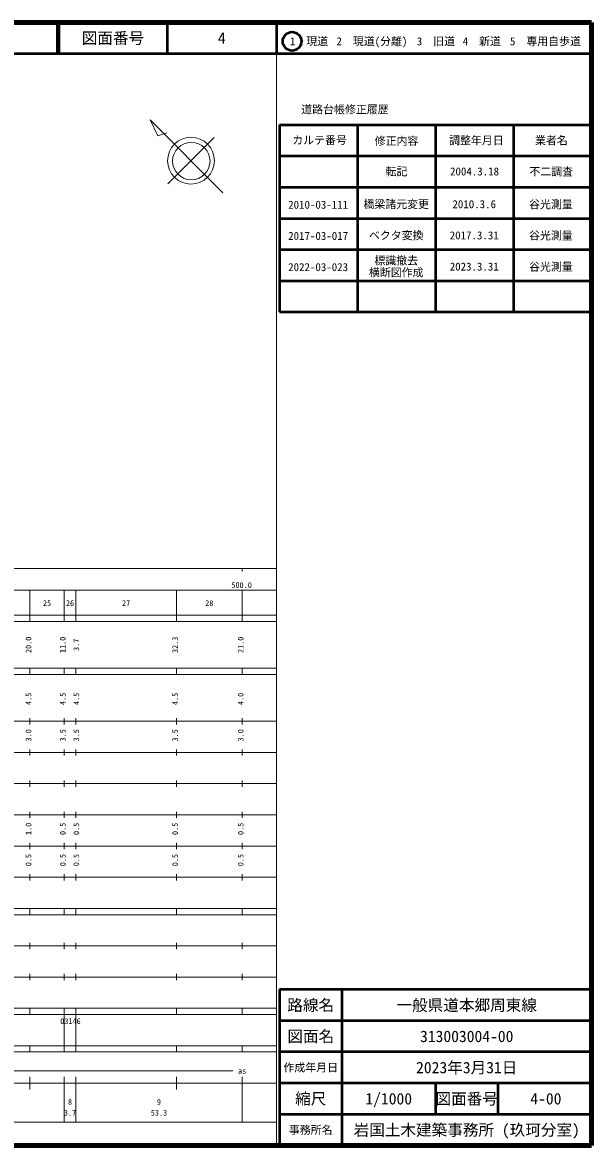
# Model space of a CAD drawing. Units: millimetres on the paper, enlarged 1000 times. Extents: x 40000 to 680000, y 20000 to 380000.
# Drawn here: x 497615 to 680000, y 20000 to 380000 of the extents above; entities that cross this region are included whole.
import ezdxf
from ezdxf.enums import TextEntityAlignment as Align

# ---------------------------------------------------------------- set-up
doc = ezdxf.new("R2010")
doc.units = ezdxf.units.MM
doc.header["$LTSCALE"] = 1000
for name, color, linetype, lineweight in [('M-BMK-SRVR', 3, 'Continuous', 13), ('M-TTL', 2, 'Continuous', 140), ('M-TTL-BAND', 7, 'Continuous', 13), ('M-TTL-FRAM', 2, 'Continuous', 50), ('M-TTL-LINE', 7, 'Continuous', 50)]:
    doc.layers.add(name, color=color, linetype=linetype, lineweight=lineweight)
doc.layers.add('M-TTL-TXT', color=7, linetype='Continuous')
doc.styles.add('ＭＳ ゴシック', font='')
doc.styles.get('ＭＳ ゴシック').set_extended_font_data('MS Gothic')

msp = doc.modelspace()

# ---------------------------------------------------------------- linework, layer by layer
at = {"layer": 'M-BMK-SRVR'}
for p, q in [((561847, 325397), (538492, 348752)), ((538492, 348752), (541013, 343677)), ((541013, 343677), (543862, 344621)), ((544170, 328225), (559019, 343075))]:
    msp.add_line(p, q, dxfattribs=at)
for centre, radius in [((551624, 335680), 7500), ((551730, 335562), 6000)]:
    msp.add_circle(centre, radius, dxfattribs=at)
at = {"layer": 'M-TTL'}
for p, q in [((680000, 380000), (40000, 380000)), ((680000, 20000), (680000, 380000)), ((40000, 20000), (680000, 20000))]:
    msp.add_line(p, q, dxfattribs=at)
at = {"layer": 'M-TTL-BAND'}
for p, q in [((579000, 20000), (579000, 370000)), ((40000, 205000), (579000, 205000)), ((568000, 205000), (568000, 204000)), ((68000, 198000), (579000, 198000)), ((500000, 188000), (500000, 198000)), ((511000, 188000), (511000, 198000)), ((514700, 188000), (514700, 198000)), ((547000, 188000), (547000, 198000)), ((568000, 188000), (568000, 198000)), ((40000, 190000), (579000, 190000)), ((40000, 188000), (579000, 188000)), ((40000, 173000), (579000, 173000)), ((500000, 171000), (500000, 173000)), ((511000, 171000), (511000, 173000)), ((514700, 171000), (514700, 173000)), ((547000, 171000), (547000, 173000)), ((568000, 171000), (568000, 173000)), ((40000, 171000), (579000, 171000)), ((40000, 156000), (579000, 156000)), ((500000, 155000), (500000, 157000)), ((511000, 155000), (511000, 157000)), ((514700, 155000), (514700, 157000)), ((547000, 155000), (547000, 157000)), ((568000, 155000), (568000, 157000)), ((46000, 146000), (579000, 146000)), ((500000, 145000), (500000, 147000)), ((511000, 145000), (511000, 147000)), ((514700, 145000), (514700, 147000)), ((547000, 145000), (547000, 147000)), ((568000, 145000), (568000, 147000)), ((500000, 135000), (500000, 137000)), ((511000, 135000), (511000, 137000)), ((514700, 135000), (514700, 137000)), ((547000, 135000), (547000, 137000)), ((568000, 135000), (568000, 137000)), ((52000, 136000), (579000, 136000)), ((46000, 126000), (579000, 126000)), ((500000, 125000), (500000, 127000)), ((511000, 125000), (511000, 127000)), ((514700, 125000), (514700, 127000)), ((547000, 125000), (547000, 127000)), ((568000, 125000), (568000, 127000)), ((52000, 116000), (579000, 116000)), ((500000, 115000), (500000, 117000)), ((511000, 115000), (511000, 117000)), ((514700, 115000), (514700, 117000)), ((547000, 115000), (547000, 117000)), ((568000, 115000), (568000, 117000)), ((46000, 106000), (579000, 106000)), ((500000, 105000), (500000, 107000)), ((511000, 105000), (511000, 107000)), ((514700, 105000), (514700, 107000)), ((547000, 105000), (547000, 107000)), ((568000, 105000), (568000, 107000)), ((40000, 96000), (579000, 96000)), ((40000, 94000), (579000, 94000)), ((500000, 94000), (500000, 96000)), ((511000, 94000), (511000, 96000)), ((514700, 94000), (514700, 96000)), ((547000, 94000), (547000, 96000)), ((568000, 94000), (568000, 96000)), ((49000, 84000), (579000, 84000)), ((500000, 83000), (500000, 85000)), ((511000, 83000), (511000, 85000)), ((514700, 83000), (514700, 85000)), ((547000, 83000), (547000, 85000)), ((568000, 83000), (568000, 85000)), ((40000, 74000), (579000, 74000)), ((500000, 73000), (500000, 75000)), ((511000, 73000), (511000, 75000)), ((514700, 73000), (514700, 75000)), ((547000, 73000), (547000, 75000)), ((568000, 73000), (568000, 75000)), ((40000, 64000), (579000, 64000)), ((40000, 62000), (579000, 62000)), ((500000, 62000), (500000, 64000)), ((511000, 62000), (511000, 64000)), ((511000, 52000), (511000, 62000)), ((514700, 62000), (514700, 64000)), ((514700, 52000), (514700, 62000)), ((547000, 62000), (547000, 64000)), ((568000, 62000), (568000, 64000)), ((40000, 52000), (579000, 52000)), ((500000, 50000), (500000, 52000)), ((511000, 50000), (511000, 52000)), ((514700, 50000), (514700, 52000)), ((547000, 50000), (547000, 52000)), ((568000, 50000), (568000, 52000)), ((40000, 50000), (579000, 50000)), ((71000, 44000), (565000, 44000)), ((40000, 40000), (579000, 40000)), ((500000, 38000), (500000, 42000)), ((511000, 27500), (511000, 42000)), ((514700, 27500), (514700, 42000)), ((547000, 38000), (547000, 42000)), ((568000, 27500), (568000, 42000)), ((68000, 27500), (579000, 27500))]:
    msp.add_line(p, q, dxfattribs=at)
at = {"layer": 'M-TTL-FRAM'}
for p, q in [((580000, 347197), (580000, 287197)), ((580000, 347197), (680000, 347197)), ((580000, 287197), (680000, 287197)), ((680000, 70000), (580000, 70000)), ((580000, 70000), (580000, 20000))]:
    msp.add_line(p, q, dxfattribs=at)
at = {"layer": 'M-TTL-LINE'}
for p, q in [((508747, 380000), (508747, 370000)), ((509247, 380000), (509247, 370000)), ((543997, 380000), (543997, 370000)), ((579000, 380000), (579000, 370000)), ((40000, 370000), (680000, 370000)), ((605000, 347197), (605000, 287197)), ((630000, 347197), (630000, 287197)), ((655000, 347197), (655000, 287197)), ((580000, 337197), (680000, 337197)), ((580000, 327197), (680000, 327197)), ((580000, 317197), (680000, 317197)), ((580000, 307197), (680000, 307197)), ((580000, 297197), (680000, 297197)), ((600000, 70000), (600000, 20000)), ((680000, 60000), (580000, 60000)), ((680000, 50000), (580000, 50000)), ((680000, 40000), (580000, 40000)), ((630000, 40000), (630000, 30000)), ((650000, 40000), (650000, 30000)), ((680000, 30000), (580000, 30000))]:
    msp.add_line(p, q, dxfattribs=at)
msp.add_circle((584031, 373958), 3000, dxfattribs=at)

# ---------------------------------------------------------------- texts
at = {"layer": 'M-TTL-BAND', "style": 'ＭＳ ゴシック'}
for s, p in [('500.0', (567844, 198195)), ('25', (505500, 192405)), ('26', (512850, 192405)), ('27', (530850, 192405)), ('28', (557500, 192405)), ('as', (568000, 42500)), ('8', (512850, 32523)), ('9', (541350, 32523)), ('3.7', (512850, 29033)), ('53.3', (541350, 29033))]:
    msp.add_text(s, height=1833, dxfattribs=at).set_placement(p, align=Align.BOTTOM_CENTER)
for s, p in [('20.0', (501000, 180500)), ('11.0', (512000, 180500)), ('3.7', (516325, 180500)), ('32.3', (548000, 180500)), ('21.0', (569000, 180500)), ('4.5', (501000, 163174)), ('4.5', (512000, 163174)), ('4.5', (516325, 163174)), ('4.5', (548000, 163174)), ('4.0', (569000, 163174)), ('3.0', (501000, 151500)), ('3.5', (512000, 151500)), ('3.5', (516325, 151500)), ('3.5', (548000, 151500)), ('3.0', (569000, 151500)), ('1.0', (501000, 121500)), ('0.5', (512000, 121500)), ('0.5', (516325, 121500)), ('0.5', (548000, 121500)), ('0.5', (569000, 121500)), ('0.5', (501000, 111500)), ('0.5', (512000, 111500)), ('0.5', (516325, 111500)), ('0.5', (548000, 111500)), ('0.5', (569000, 111500))]:
    msp.add_text(s, height=1833, rotation=90, dxfattribs=at).set_placement(p, align=Align.BOTTOM_CENTER)
msp.add_text('03146', height=1833, dxfattribs=at).set_placement((509725, 58405), align=Align.BOTTOM_LEFT)
at = {"layer": 'M-TTL-TXT', "style": 'ＭＳ ゴシック'}
for s, height, p in [('図面番号', 3666, (526622, 375000)), ('4', 3666, (561497, 375000)), ('1\u3000現道', 2566, (589448, 373958)), ('2\u3000現道(分離)', 2566, (609619, 373958)), ('3\u3000旧道', 2566, (630121, 373958)), ('4\u3000新道', 2566, (644824, 373958)), ('5\u3000専用自歩道', 2566, (665228, 373958)), ('道路台帳修正履歴', 2566, (600968, 352113)), ('カルテ番号', 2566, (592839, 342277)), ('修正内容', 2566, (617509, 342023)), ('調整年月日', 2566, (643089, 342197)), ('業者名', 2566, (667134, 342197)), ('転記', 2566, (617500, 332245)), ('2004.3.18', 2566, (642500, 332245)), ('不二調査', 2566, (667077, 332189)), ('2010-03-111', 2566, (592372, 321577)), ('橋梁諸元変更', 2566, (617402, 321749)), ('2010.3.6', 2566, (642402, 321749)), ('谷光測量', 2566, (666979, 321692)), ('ベクタ変換', 2566, (617402, 311749)), ('谷光測量', 2566, (666979, 311692)), ('2017-03-017', 2566, (592372, 311577)), ('2017.3.31', 2566, (642402, 311749)), ('2022-03-023', 2566, (592372, 301577)), ('標識撤去', 2566, (617402, 303681)), ('2023.3.31', 2566, (642402, 301749)), ('谷光測量', 2566, (666979, 301692)), ('横断図作成', 2566, (617402, 299865)), ('路線名', 3666, (590000, 65000)), ('路線名', 3666, (590000, 65000)), ('一般県道本郷周東線', 3666, (640000, 65000)), ('図面名', 3666, (590000, 55000)), ('図面名', 3666, (590000, 55000)), ('313003004-00', 3666, (640000, 55000)), ('2023年3月31日', 3666, (640000, 45000)), ('作成年月日', 2566, (590000, 45000)), ('作成年月日', 2566, (590000, 45000)), ('縮尺', 3666, (590000, 35000)), ('縮尺', 3666, (590000, 35000)), ('1/1000', 3666, (615000, 35000)), ('図面番号', 3666, (640000, 35000)), ('図面番号', 3666, (640000, 35000)), (' 4-00', 3666, (664125, 35000)), ('事務所名', 2566, (590000, 25000)), ('事務所名', 2566, (590000, 25000)), ('岩国土木建築事務所 (玖珂分室)', 3666, (640000, 25000))]:
    msp.add_text(s, height=height, dxfattribs=at).set_placement(p, align=Align.MIDDLE_CENTER)

doc.saveas('drawing.dxf')
